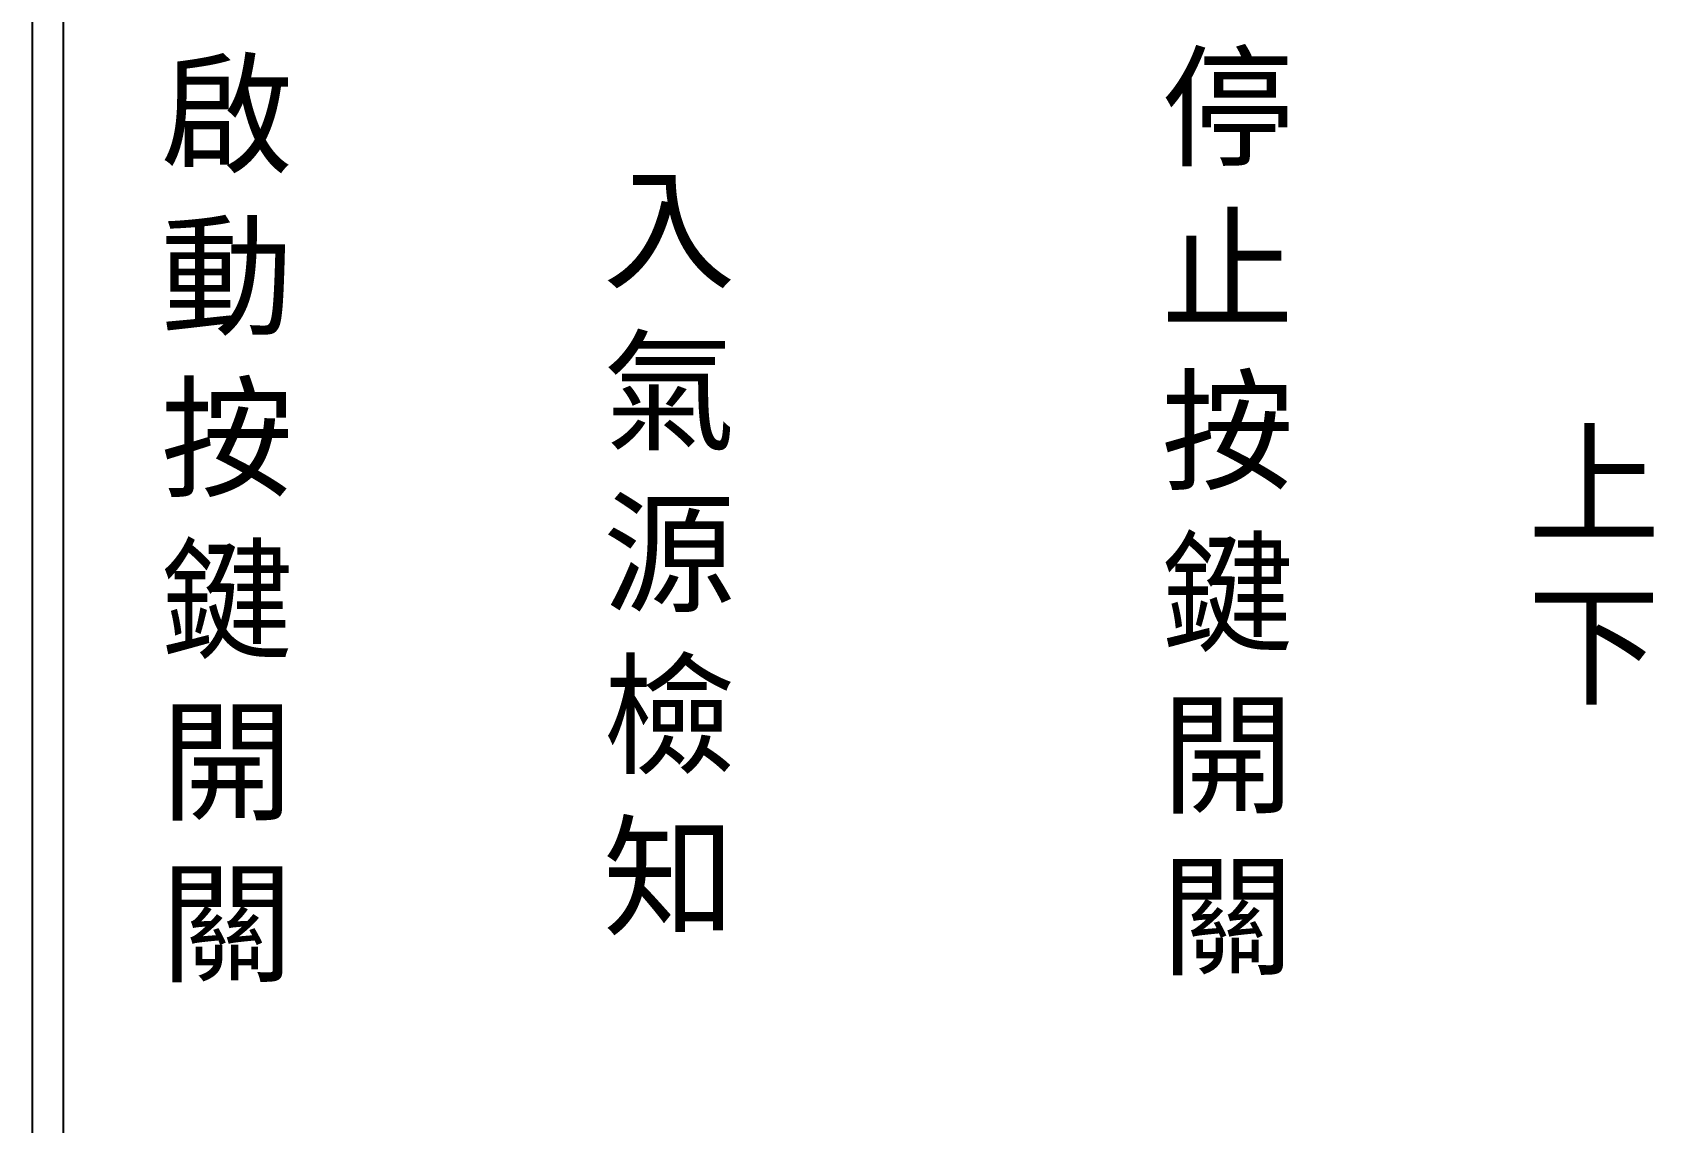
# Model space of a CAD drawing. Extents: x 325 to 612, y 3 to 207.
# Drawn here: x 325.3 to 390.5, y 54.8 to 98.6 of the extents above; entities that cross this region are included whole.
import ezdxf

# ---------------------------------------------------------------- set-up
doc = ezdxf.new("R2010")
doc.units = 0
doc.layers.add('圖框層', color=7, linetype='CONTINUOUS')
doc.layers.add('標尺寸層', color=3, linetype='CONTINUOUS')
doc.styles.add('CNS', font='romanc.shx', dxfattribs={"bigfont": 'chineset.shx'})

msp = doc.modelspace()

# ---------------------------------------------------------------- linework, layer by layer
at = {"layer": '圖框層', "color": 7}
for p, q in [((325.319, 3), (325.319, 206.969)), ((326.569, 4.25), (326.569, 205.719))]:
    msp.add_line(p, q, dxfattribs=at)

# ---------------------------------------------------------------- texts
at = {"layer": '標尺寸層', "color": 7, "char_height": 3.9, "style": 'CNS'}
for s, insert, width, attachment_point in [('{\\fDFKai-SB|b0|i0|c136|p65;啟動按鍵開關}', (330.478, 97.234), 4.96081, 1), ('{\\fDFKai-SB|b0|i0|c136|p65;停止按鍵開關}', (373.35, 79.099), 4.96081, 5), ('{\\fDFKai-SB|b0|i0|c136|p65;入氣源檢知}', (350.908, 77.446), 3.29856, 5), ('{\\fDFKai-SB|b0|i0|c136|p65;上下}', (388.076, 76.973), 4.96081, 5)]:
    msp.add_mtext(s, dxfattribs=dict(at, insert=insert, width=width, attachment_point=attachment_point))

doc.saveas('drawing.dxf')
